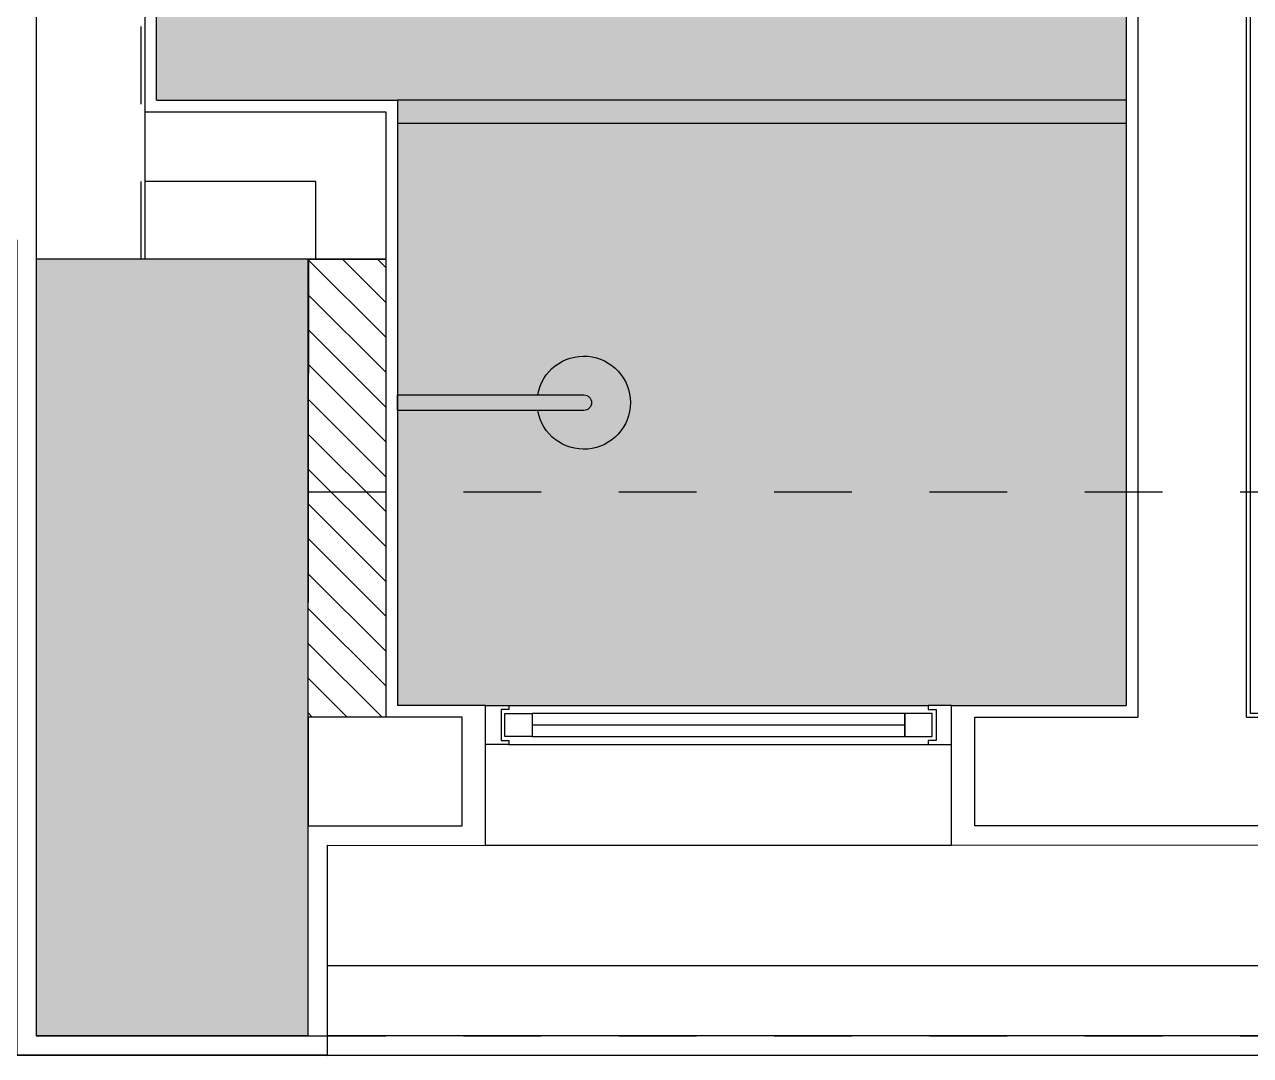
# Model space of a CAD drawing. Header units: metres. Extents: x -154 to 570, y -18 to 184.
# Drawn here: x 30.735 to 32.313, y -3.025 to -1.698 of the extents above; entities that cross this region are included whole.
import ezdxf
from ezdxf.xclip import XClip

# ---------------------------------------------------------------- set-up
doc = ezdxf.new("R2010")
doc.units = ezdxf.units.M
doc.header["$XCLIPFRAME"] = 0
doc.linetypes.add('PUC TORRE B$0$DASHEDX2', pattern=[1.5, 1, -0.5])
for name, color, linetype in [('ARQ-AUX', 7, 'Continuous'), ('ARQ-DIM - EMBASAM', 2, 'Continuous'), ('PUC TORRE B$0$1', 232, 'PUC TORRE B$0$DASHEDX2'), ('PUC TORRE B$0$4', 2, 'Continuous'), ('PUC$0$ARQ-ALV ACAB', 4, 'Continuous'), ('PUC$0$ARQ-ALV OSSO', 5, 'Continuous'), ('PUC$0$ARQ-AUX', 7, 'Continuous'), ('PUC$0$ARQ-AUX1', 1, 'Continuous'), ('PUC$0$ARQ-CAX @ 1', 1, 'Continuous'), ('PUC$0$ARQ-ENCH', 1, 'Continuous'), ('PUC$0$ARQ-HID', 7, 'Continuous'), ('terreno + circ vert$0$ARQ-EST', 2, 'Continuous')]:
    doc.layers.add(name, color=color, linetype=linetype)
doc.layers.add('PUC$0$ARQ-FORRO', color=9, linetype='Continuous', lineweight=5)

# ---------------------------------------------------------------- blocks, each defined once
blk = doc.blocks.new('PUC$0$CHUVEIRO')
at = {"ltscale": 0.025}
blk.add_lwpolyline([(-0.01, -0.24, 1), (0.01, -0.24), (0.01, 0), (-0.01, 0)], format="xyb", close=True, dxfattribs=at)
blk.add_arc((0, -0.24), 0.06, 99.5942, 80.4061, dxfattribs=at)
blk = doc.blocks.new('*U1652')
at = {"color": 0, "linetype": 'ByBlock', "ltscale": 0.5}
for points in [[(0.02, -0.045), (0.02, -0.045), (0.02, -0.045), (0.02, -0.045), (0.02, -0.045), (0.02, -0.045), (0.02, -0.045), (0.02, -0.045), (0.02, -0.045), (0.03, -0.045), (0.03, -0.05), (0, -0.05), (0, 0), (0.03, 0), (0.03, -0.005), (0.02, -0.005), (0.02, -0.045)], [(0.58, -0.045), (0.58, -0.045), (0.58, -0.045), (0.58, -0.045), (0.58, -0.045), (0.58, -0.045), (0.58, -0.045), (0.58, -0.045), (0.58, -0.045), (0.57, -0.045), (0.57, -0.05), (0.6, -0.05), (0.6, 0), (0.57, 0), (0.57, -0.005), (0.58, -0.005), (0.58, -0.045)], [(0.025, -0.01), (0.06, -0.01), (0.06, -0.04), (0.025, -0.04)], [(0.575, -0.01), (0.54, -0.01), (0.54, -0.04), (0.575, -0.04)]]:
    blk.add_lwpolyline(points, close=True, dxfattribs=at)
at = {"color": 8, "linetype": 'ByBlock', "ltscale": 0.5}
for points in [[(0.57, 0), (0.03, 0)], [(0.57, -0.05), (0.03, -0.05)]]:
    blk.add_lwpolyline(points, dxfattribs=at)
at = {"color": 7, "linetype": 'ByBlock', "ltscale": 0.5}
blk.add_lwpolyline([(0.54, -0.01), (0.54, -0.04), (0.06, -0.04), (0.06, -0.01)], close=True, dxfattribs=at)
blk.add_lwpolyline([(0.06, -0.025), (0.54, -0.025)], dxfattribs=at)
blk = doc.blocks.new('PUC$0$planta tipo 5 puc')
at = {"layer": 'PUC$0$ARQ-ENCH'}
h = blk.add_hatch(dxfattribs=at)
h.set_pattern_fill('ANSI31', color=256, scale=0.01)
h.set_pattern_definition([(45, (0.04845, 0), (-0.02245064, 0.02245064), [])])
h.paths.add_polyline_path([(-30.3417, 2.5897), (-30.4417, 2.5897), (-30.4405, 2.0001), (-30.3417, 2)])
at = {"layer": 'PUC$0$ARQ-FORRO'}
h = blk.add_hatch(color=256, dxfattribs=at)
h.dxf.hatch_style = 1
h.paths.add_polyline_path([(-29.3883, 0.1856), (-30.6367, 0.1856), (-30.6367, 1.795), (-30.3267, 1.795), (-30.3267, 2.5748), (-29.3883, 2.5747)])
at = {"layer": 'PUC$0$ARQ-ALV ACAB'}
for points, elevation in [([(-30.8167, 1.975), (-30.8167, 2.8346), (-30.8167, 2.8346), (-30.8167, 3.0245), (-30.4167, 3.0243), (-30.4167, 2.7547), (-30.2132, 2.7548), (-30.2132, 2.5748), (-30.3267, 2.5748)], 0), ([(-29.2283, 2.5847), (-27.1032, 2.5847), (-27.1032, 2.7547), (-29.6132, 2.7548), (-29.6132, 2.5748), (-29.3883, 2.5747)], -0.0001), ([(-30.6367, 1.795), (-30.3267, 1.795), (-30.3267, 2.5748)], 0), ([(-30.6367, 1.795), (-30.6367, 0.1856), (-29.3883, 0.1856), (-29.3883, 0.2256), (-29.2283, 0.2256), (-29.2283, 0.1756), (-27.8251, 0.1756), (-27.8251, -0.0548), (-27.9751, -0.0548), (-27.9751, 0.0256), (-30.7967, 0.0256)], 0)]:
    blk.add_lwpolyline(points, dxfattribs=dict(at, elevation=elevation))
blk.add_lwpolyline([(-29.2283, 2.5848), (-29.2283, 0.8956), (-29.3883, 0.8956), (-29.3883, 2.5747)], dxfattribs=at)
at = {"layer": 'PUC$0$ARQ-ALV OSSO'}
for points, elevation in [([(-30.7917, 2), (-30.7917, 2.8595), (-30.7917, 2.8595), (-30.7917, 2.9995), (-30.4417, 2.9993)], 0), ([(-30.6083, 2.9993), (-30.6083, 2.9993)], 0), ([(-29.2333, 2.5897), (-27.1332, 2.5897), (-27.1332, 2.7297), (-29.5832, 2.7298), (-29.5832, 2.5898), (-29.3733, 2.5897)], -0.0001), ([(-30.7917, 1.371), (-30.7917, 2)], 0), ([(-30.6517, 1.0856), (-30.6517, 2)], 0), ([(-30.6517, 1.81), (-30.3417, 1.81), (-30.3417, 2), (-30.6517, 2)], 0), ([(-30.4317, 2), (-30.4317, 1.91), (-30.4317, 1.9), (-30.6517, 1.9)], 0)]:
    blk.add_lwpolyline(points, dxfattribs=dict(at, elevation=elevation))
blk.add_lwpolyline([(-30.4417, 2.5897), (-30.4417, 2.7297), (-30.2432, 2.7297), (-30.2432, 2.5898), (-30.3274, 2.5897)], close=True, dxfattribs=at)
blk.add_lwpolyline([(-29.2333, 2.5897), (-29.2333, 0.9006), (-29.3733, 0.9006), (-29.3733, 2.5897)], dxfattribs=at)
at = {"layer": 'PUC$0$ARQ-AUX', "elevation": 0}
blk.add_lwpolyline([(-29.6132, 2.7548), (-30.2132, 2.7548)], dxfattribs=at)
at = {"layer": 'PUC$0$ARQ-AUX1'}
blk.add_lwpolyline([(-30.7917, 2.9993), (-30.7917, 2.9993)], close=True, dxfattribs=at)
for points in [[(-29.3883, 1.825), (-30.3267, 1.8252)], [(-29.3883, 1.795), (-30.3267, 1.795)]]:
    blk.add_lwpolyline(points, dxfattribs=at)
at = {"layer": 'PUC$0$ARQ-ENCH'}
blk.add_lwpolyline([(-30.3417, 2.5897), (-30.4417, 2.5897), (-30.4405, 2.0001), (-30.3417, 2)], close=True, dxfattribs=at)
at = {"layer": 'PUC$0$ARQ-FORRO', "elevation": 0}
blk.add_lwpolyline([(-29.3883, 0.1856), (-30.6367, 0.1856), (-30.6367, 1.795), (-30.3267, 1.795), (-30.3267, 2.5748), (-29.3883, 2.5747)], close=True, dxfattribs=at)
at = {"layer": 'PUC$0$ARQ-CAX @ 1', "rotation": 180}
blk.add_blockref('*U1652', (-29.6132, 2.5748, 0), dxfattribs=at)
at = {"layer": 'PUC$0$ARQ-HID', "lineweight": -2, "rotation": 90}
blk.add_blockref('PUC$0$CHUVEIRO', (-30.3267, 2.1847, 0), dxfattribs=at)
blk = doc.blocks.new('PUC')
at = {"layer": 'PUC$0$ARQ-ALV ACAB', "elevation": 0.0001}
blk.add_lwpolyline([(31.125, -3.0253), (34.1367, -3.0248)], dxfattribs=at)
at = {"layer": 'PUC$0$ARQ-AUX', "elevation": 0}
for points in [[(34.1367, -2.9098), (31.125, -2.9098)], [(34.1367, -2.9998), (31.125, -2.9998)]]:
    blk.add_lwpolyline(points, dxfattribs=at)
at = {"layer": 'PUC$0$ARQ-HID', "xscale": -1, "rotation": 180}
blk.add_blockref('PUC$0$planta tipo 5 puc', (61.5417, 0.0001, 0), dxfattribs=at)
blk = doc.blocks.new('PUC TORRE B$0$est-lo-07-6sb-r00')
at = {"layer": 'PUC TORRE B$0$4'}
h = blk.add_hatch(color=8, dxfattribs=at)
h.dxf.hatch_style = 1
h.paths.add_polyline_path([(213.004314, 592.98646), (232.004314, 592.98646), (232.004314, 743.98646), (213.004314, 743.98646)], flags=17)
h.paths.add_polyline_path([(517.003016, 942.98646), (353.003016, 942.98646), (353.003016, 923.986062), (498.003016, 923.986062), (498.003016, 465.008359), (498.003039, 465.008359), (498.003039, 450.008359), (498.003039, 395.98646), (517.003016, 395.98646)])
h.paths.add_polyline_path([(3672.003309, 253.001099), (3672.003309, 388.001099), (3637.003309, 388.001099), (3637.003309, 253.001099)])
h.paths.add_polyline_path([(3637.003309, 942.98646), (3637.003194, 872.98646), (3653.003309, 872.98646), (3653.003309, 599.001099), (3637.003309, 599.001099), (3637.003309, 539.001099), (3672.003309, 539.001099), (3672.003309, 942.98646)])
h.paths.add_polyline_path([(3672.003424, 102.001099), (3637.003309, 102.001099), (3637.003309, 42.001099), (3653.003307, 42.001099), (3653.003307, -229.998901), (3637.003309, -229.998901), (3637.003309, -299.998901), (3672.003424, -299.998901)])
h.paths.add_polyline_path([(3075.003309, -299.999844), (3110.003309, -299.999844), (3110.003309, -199.999844), (3075.003309, -199.999844)])
h.paths.add_polyline_path([(3075.003309, 270.500177), (3110.003309, 270.500177), (3110.003309, 370.500177), (3075.003309, 370.500177)])
h.paths.add_polyline_path([(520.003309, 942.98646), (520.003309, 395.98646), (555.003309, 395.98646), (555.003309, 451.98646), (539.003309, 451.98646), (539.003309, 872.98646), (555.003309, 872.98646), (555.003309, 942.98646)])
h.paths.add_polyline_path([(-2102.995138, 253.000177), (-2102.995138, 388.000177), (-2137.995138, 388.000177), (-2137.995138, 253.000177)])
h.paths.add_polyline_path([(-2137.995138, 101.999935), (-2137.995138, -299.999844), (-2102.995138, -299.999844), (-2102.995138, -229.999844), (-2118.995138, -229.999844), (-2118.995138, 41.999935), (-2102.995138, 41.999935), (-2102.995138, 101.999935)])
h.paths.add_polyline_path([(-2137.995141, 942.98646), (-2137.995141, 538.988972), (-2102.995141, 538.988972), (-2102.995141, 598.988972), (-2118.995141, 598.988972), (-2118.995141, 872.98646), (-2102.995141, 872.98646), (-2102.995141, 942.98646)])
h.paths.add_polyline_path([(520.003309, 245.003526), (520.003309, -299.999844), (555.003309, -299.999844), (555.003309, -229.999844), (539.003309, -229.999844), (539.003309, 185.003526), (555.003309, 185.003526), (555.003309, 245.003526)])
h.paths.add_polyline_path([(-34.995574, 942.98646), (-34.995574, 872.98646), (-18.995574, 872.98646), (-18.995574, 455.98646), (-34.995574, 455.98646), (-34.995574, 395.98646), (232.004426, 395.98646), (232.004426, 481.98646), (213.004426, 481.98646), (213.004426, 414.98646), (0.004426, 414.98646), (0.004426, 923.98646), (213.004426, 923.98646), (213.004426, 854.98646), (232.004426, 854.98646), (232.004426, 923.98646), (252.004426, 923.98646), (252.004426, 942.98646)])
h.paths.add_polyline_path([(3075.003309, 842.98646), (3110.003309, 842.98646), (3110.003309, 942.98646), (3075.003309, 942.98646)])
h.paths.add_polyline_path([(2530.003309, -299.999844), (2570.003309, -299.999844), (2570.003309, -199.999844), (2530.003309, -199.999844)])
h.paths.add_polyline_path([(2530.003309, 145.003526), (2570.003309, 145.003526), (2570.003309, 245.003526), (2530.003309, 245.003526)])
h.paths.add_polyline_path([(2530.003309, 395.98646), (2570.003309, 395.98646), (2570.003309, 495.98646), (2530.003309, 495.98646)])
h.paths.add_polyline_path([(2530.003309, 842.98646), (2570.003309, 842.98646), (2570.003309, 942.98646), (2530.003309, 942.98646)])
h.paths.add_polyline_path([(1995.003309, -299.999844), (2030.003309, -299.999844), (2030.003309, -199.999844), (1995.003309, -199.999844)])
h.paths.add_polyline_path([(1995.003309, 145.003526), (2030.003309, 145.003526), (2030.003309, 245.003526), (1995.003309, 245.003526)])
h.paths.add_polyline_path([(1995.003309, 395.98646), (2030.003309, 395.98646), (2030.003309, 495.98646), (1995.003309, 495.98646)])
h.paths.add_polyline_path([(1995.003309, 842.98646), (2030.003309, 842.98646), (2030.003309, 942.98646), (1995.003309, 942.98646)])
h.paths.add_polyline_path([(1460.003309, -299.999844), (1495.003309, -299.999844), (1495.003309, -199.999844), (1460.003309, -199.999844)])
h.paths.add_polyline_path([(1460.003309, 145.003526), (1495.003309, 145.003526), (1495.003309, 245.003526), (1460.003309, 245.003526)])
h.paths.add_polyline_path([(1460.176641, 395.98646), (1495.176641, 395.98646), (1495.176641, 495.98646), (1460.176641, 495.98646)])
h.paths.add_polyline_path([(1460.003309, 842.98646), (1495.003309, 842.98646), (1495.003309, 942.98646), (1460.003309, 942.98646)])
h.paths.add_polyline_path([(925.003309, -299.999844), (960.003309, -299.999844), (960.003309, -199.999844), (925.003309, -199.999844)])
h.paths.add_polyline_path([(925.003309, 145.003526), (960.003309, 145.003526), (960.003309, 245.003526), (925.003309, 245.003526)])
h.paths.add_polyline_path([(925.003309, 395.98646), (960.003309, 395.98646), (960.003309, 495.98646), (925.003309, 495.98646)])
h.paths.add_polyline_path([(925.003309, 842.98646), (960.003309, 842.98646), (960.003309, 942.98646), (925.003309, 942.98646)])
h.paths.add_polyline_path([(-1582.999721, -299.999844), (-1547.999721, -299.999844), (-1547.999721, -199.999844), (-1582.999721, -199.999844)])
h.paths.add_polyline_path([(-500.999721, -299.999844), (-465.999721, -299.999844), (-465.999721, -199.999844), (-500.999721, -199.999844)])
h.paths.add_polyline_path([(-1042.999721, -299.999844), (-1002.999721, -299.999844), (-1002.999721, -199.999844), (-1042.999721, -199.999844)])
h.paths.add_polyline_path([(-500.999721, 145.003526), (-465.999721, 145.003526), (-465.999721, 245.003526), (-500.999721, 245.003526)])
h.paths.add_polyline_path([(-1042.999721, 145.003526), (-1002.999721, 145.003526), (-1002.999721, 245.003526), (-1042.999721, 245.003526)])
h.paths.add_polyline_path([(-500.999721, 395.98646), (-465.999721, 395.98646), (-465.999721, 495.98646), (-500.999721, 495.98646)])
h.paths.add_polyline_path([(-1042.999721, 395.98646), (-1002.999721, 395.98646), (-1002.999721, 495.98646), (-1042.999721, 495.98646)])
h.paths.add_polyline_path([(-1582.999721, 270.500177), (-1547.999721, 270.500177), (-1547.999721, 370.500177), (-1582.999721, 370.500177)])
h.paths.add_polyline_path([(-500.999721, 842.98646), (-465.999721, 842.98646), (-465.999721, 942.98646), (-500.999721, 942.98646)])
h.paths.add_polyline_path([(-1042.999721, 842.98646), (-1002.999721, 842.98646), (-1002.999721, 942.98646), (-1042.999721, 942.98646)])
h.paths.add_polyline_path([(-1582.999721, 842.98646), (-1547.999721, 842.98646), (-1547.999721, 942.98646), (-1582.999721, 942.98646)])
h.paths.add_polyline_path([(-35, 245.003526), (-35, 185.003526), (-19, 185.003526), (-19, -230), (-35, -230), (-35, -300), (517, -300), (517, 245), (498, 245), (498, -281), (0, -281), (0, -19), (255, -19), (255, 245.003526), (178.5, 245.003526), (178.5, 226.003526), (236, 226.003526), (236, 0), (0, 0), (0, 226.003526), (57.5, 226.003526), (57.5, 245.003526)])
at = {"layer": 'PUC TORRE B$0$1'}
for points in [[(3088.508629, -199.999844), (3088.508629, -115.575275)], [(3240.004467, -229.999844), (3110.003309, -229.999844)], [(3057.618528, -299.999844), (3075.003309, -299.999844)], [(3110.003309, -299.999844), (3258.612385, -299.999844)]]:
    blk.add_lwpolyline(points, dxfattribs=at)
at = {"layer": 'PUC TORRE B$0$4', "linetype": 'Continuous'}
blk.add_lwpolyline([(3075.003309, -299.999844), (3110.003309, -299.999844), (3110.003309, -199.999844), (3075.003309, -199.999844), (3075.003309, -299.999844)], dxfattribs=at)
blk = doc.blocks.new('PUC TORRE B')
at = {"linetype": 'Continuous', "xscale": 0.01, "yscale": 0.01, "zscale": 0.01}
blk.add_blockref('PUC TORRE B$0$est-lo-07-6sb-r00', (0, 0), dxfattribs=at)
blk.add_blockref('PUC', (0, 0))
blk = doc.blocks.new('terreno + circ vert')
at = {"layer": 'Defpoints'}
blk.add_lwpolyline([(45.0315, 1.1617, 0.011807), (45.0465, 1.811), (45.1211, 8.4606), (42.945, 9.4812), (35.5548, 12.9472), (27.5061, 16.8929), (22.1014, 19.5405), (15.0017, 23.0148), (8.3251, 26.282), (0.4895, 30.0914), (-5.8932, 33.2362), (-11.2422, 35.8718), (-77.2068, 8.3436), (-72.4625, -3.025), (39.7459, -3.025), (40.5292, -3.025, 0.392534)], format="xyb", close=True, dxfattribs=at)
at = {"layer": 'terreno + circ vert$0$ARQ-EST', "color": 102}
blk.add_lwpolyline([(45.0315, 1.1617, 0.011807), (45.0465, 1.811), (45.1211, 8.4606), (42.945, 9.4812), (35.5548, 12.9472), (27.5061, 16.8929), (22.1014, 19.5405), (15.0017, 23.0148), (8.3251, 26.282), (0.4895, 30.0914), (-5.8932, 33.2362), (-11.2422, 35.8718), (-77.2068, 8.3436), (-72.4625, -3.025), (39.7459, -3.025), (40.5291, -3.025, 0.392527), (45.0315, 1.1617)], format="xyb", dxfattribs=at)

msp = doc.modelspace()

# ---------------------------------------------------------------- block references
at = {"layer": 'ARQ-AUX'}
ref = msp.add_blockref('PUC TORRE B', (0, 0), dxfattribs=at)
XClip(ref).set_block_clipping_path([(-22.1257387469, -3.8879528525), (38.8233554118, 13.297728756)])
at = {"layer": 'ARQ-DIM - EMBASAM'}
msp.add_blockref('terreno + circ vert', (0, 0), dxfattribs=at)

doc.saveas('drawing.dxf')
